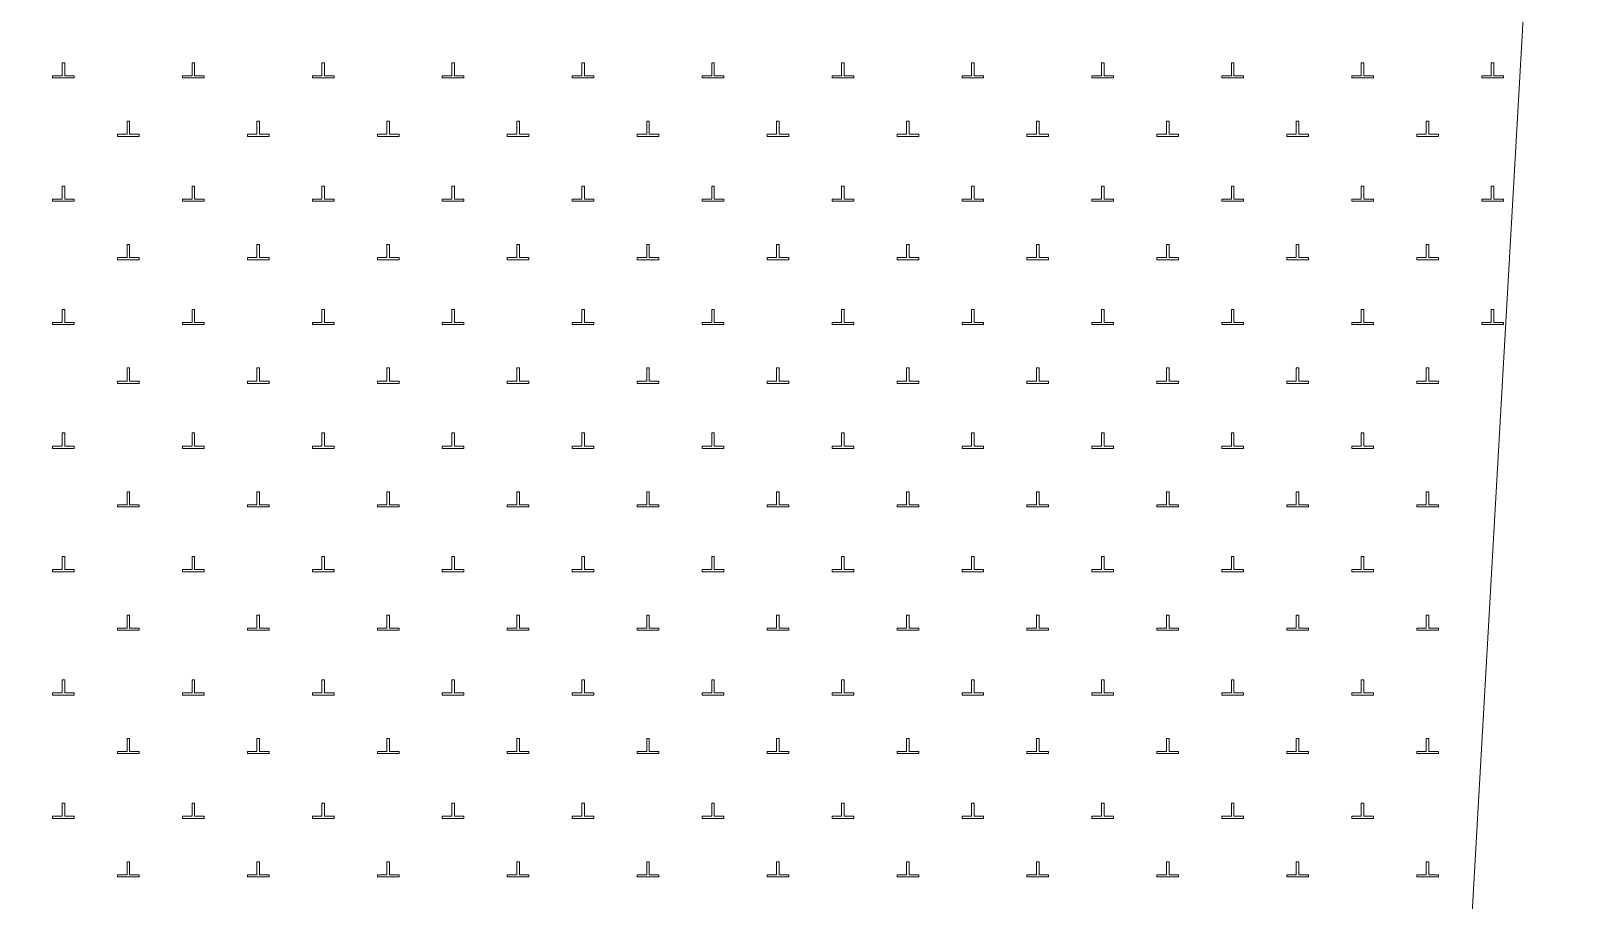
# Model space of a CAD drawing. Header units: metres. Extents: x 550890 to 551618, y 1839259 to 1840146.
# Drawn here: x 551505.14 to 551540.82, y 1839904.07 to 1839924.16 of the extents above; entities that cross this region are included whole.
import ezdxf

# ---------------------------------------------------------------- set-up
doc = ezdxf.new("R2010")
doc.units = ezdxf.units.M
doc.header["$LTSCALE"] = 0.8
doc.layers.add('19', color=7, linetype='Continuous', lineweight=13)
doc.layers.add('23', color=7, linetype='Continuous', lineweight=13)

msp = doc.modelspace()

# ---------------------------------------------------------------- linework, layer by layer
at = {"layer": '19'}
for points in [[(551505.64, 1839923.07), (551506.14, 1839923.07), (551506.14, 1839923.12), (551505.92, 1839923.12), (551505.92, 1839923.42), (551505.86, 1839923.42), (551505.86, 1839923.12), (551505.64, 1839923.12)], [(551508.64, 1839923.07), (551509.14, 1839923.07), (551509.14, 1839923.12), (551508.92, 1839923.12), (551508.92, 1839923.42), (551508.86, 1839923.42), (551508.86, 1839923.12), (551508.64, 1839923.12)], [(551511.64, 1839923.07), (551512.14, 1839923.07), (551512.14, 1839923.12), (551511.92, 1839923.12), (551511.92, 1839923.42), (551511.86, 1839923.42), (551511.86, 1839923.12), (551511.64, 1839923.12)], [(551514.64, 1839923.07), (551515.14, 1839923.07), (551515.14, 1839923.12), (551514.92, 1839923.12), (551514.92, 1839923.42), (551514.86, 1839923.42), (551514.86, 1839923.12), (551514.64, 1839923.12)], [(551517.64, 1839923.07), (551518.14, 1839923.07), (551518.14, 1839923.12), (551517.92, 1839923.12), (551517.92, 1839923.42), (551517.86, 1839923.42), (551517.86, 1839923.12), (551517.64, 1839923.12)], [(551520.64, 1839923.07), (551521.14, 1839923.07), (551521.14, 1839923.12), (551520.92, 1839923.12), (551520.92, 1839923.42), (551520.86, 1839923.42), (551520.86, 1839923.12), (551520.64, 1839923.12)], [(551523.64, 1839923.07), (551524.14, 1839923.07), (551524.14, 1839923.12), (551523.92, 1839923.12), (551523.92, 1839923.42), (551523.86, 1839923.42), (551523.86, 1839923.12), (551523.64, 1839923.12)], [(551526.64, 1839923.07), (551527.14, 1839923.07), (551527.14, 1839923.12), (551526.92, 1839923.12), (551526.92, 1839923.42), (551526.86, 1839923.42), (551526.86, 1839923.12), (551526.64, 1839923.12)], [(551529.64, 1839923.07), (551530.14, 1839923.07), (551530.14, 1839923.12), (551529.92, 1839923.12), (551529.92, 1839923.42), (551529.86, 1839923.42), (551529.86, 1839923.12), (551529.64, 1839923.12)], [(551532.64, 1839923.07), (551533.14, 1839923.07), (551533.14, 1839923.12), (551532.92, 1839923.12), (551532.92, 1839923.42), (551532.86, 1839923.42), (551532.86, 1839923.12), (551532.64, 1839923.12)], [(551535.64, 1839923.07), (551536.14, 1839923.07), (551536.14, 1839923.12), (551535.92, 1839923.12), (551535.92, 1839923.42), (551535.86, 1839923.42), (551535.86, 1839923.12), (551535.64, 1839923.12)], [(551538.64, 1839923.07), (551539.14, 1839923.07), (551539.14, 1839923.12), (551538.92, 1839923.12), (551538.92, 1839923.42), (551538.86, 1839923.42), (551538.86, 1839923.12), (551538.64, 1839923.12)], [(551507.14, 1839921.72), (551507.64, 1839921.72), (551507.64, 1839921.77), (551507.42, 1839921.77), (551507.42, 1839922.07), (551507.36, 1839922.07), (551507.36, 1839921.77), (551507.14, 1839921.77)], [(551510.14, 1839921.72), (551510.64, 1839921.72), (551510.64, 1839921.77), (551510.42, 1839921.77), (551510.42, 1839922.07), (551510.36, 1839922.07), (551510.36, 1839921.77), (551510.14, 1839921.77)], [(551513.14, 1839921.72), (551513.64, 1839921.72), (551513.64, 1839921.77), (551513.42, 1839921.77), (551513.42, 1839922.07), (551513.36, 1839922.07), (551513.36, 1839921.77), (551513.14, 1839921.77)], [(551516.14, 1839921.72), (551516.64, 1839921.72), (551516.64, 1839921.77), (551516.42, 1839921.77), (551516.42, 1839922.07), (551516.36, 1839922.07), (551516.36, 1839921.77), (551516.14, 1839921.77)], [(551519.14, 1839921.72), (551519.64, 1839921.72), (551519.64, 1839921.77), (551519.42, 1839921.77), (551519.42, 1839922.07), (551519.36, 1839922.07), (551519.36, 1839921.77), (551519.14, 1839921.77)], [(551522.14, 1839921.72), (551522.64, 1839921.72), (551522.64, 1839921.77), (551522.42, 1839921.77), (551522.42, 1839922.07), (551522.36, 1839922.07), (551522.36, 1839921.77), (551522.14, 1839921.77)], [(551525.14, 1839921.72), (551525.64, 1839921.72), (551525.64, 1839921.77), (551525.42, 1839921.77), (551525.42, 1839922.07), (551525.36, 1839922.07), (551525.36, 1839921.77), (551525.14, 1839921.77)], [(551528.14, 1839921.72), (551528.64, 1839921.72), (551528.64, 1839921.77), (551528.42, 1839921.77), (551528.42, 1839922.07), (551528.36, 1839922.07), (551528.36, 1839921.77), (551528.14, 1839921.77)], [(551531.14, 1839921.72), (551531.64, 1839921.72), (551531.64, 1839921.77), (551531.42, 1839921.77), (551531.42, 1839922.07), (551531.36, 1839922.07), (551531.36, 1839921.77), (551531.14, 1839921.77)], [(551534.14, 1839921.72), (551534.64, 1839921.72), (551534.64, 1839921.77), (551534.42, 1839921.77), (551534.42, 1839922.07), (551534.36, 1839922.07), (551534.36, 1839921.77), (551534.14, 1839921.77)], [(551537.14, 1839921.72), (551537.64, 1839921.72), (551537.64, 1839921.77), (551537.42, 1839921.77), (551537.42, 1839922.07), (551537.36, 1839922.07), (551537.36, 1839921.77), (551537.14, 1839921.77)], [(551505.64, 1839920.22), (551506.14, 1839920.22), (551506.14, 1839920.27), (551505.92, 1839920.27), (551505.92, 1839920.57), (551505.86, 1839920.57), (551505.86, 1839920.27), (551505.64, 1839920.27)], [(551508.64, 1839920.22), (551509.14, 1839920.22), (551509.14, 1839920.27), (551508.92, 1839920.27), (551508.92, 1839920.57), (551508.86, 1839920.57), (551508.86, 1839920.27), (551508.64, 1839920.27)], [(551511.64, 1839920.22), (551512.14, 1839920.22), (551512.14, 1839920.27), (551511.92, 1839920.27), (551511.92, 1839920.57), (551511.86, 1839920.57), (551511.86, 1839920.27), (551511.64, 1839920.27)], [(551514.64, 1839920.22), (551515.14, 1839920.22), (551515.14, 1839920.27), (551514.92, 1839920.27), (551514.92, 1839920.57), (551514.86, 1839920.57), (551514.86, 1839920.27), (551514.64, 1839920.27)], [(551517.64, 1839920.22), (551518.14, 1839920.22), (551518.14, 1839920.27), (551517.92, 1839920.27), (551517.92, 1839920.57), (551517.86, 1839920.57), (551517.86, 1839920.27), (551517.64, 1839920.27)], [(551520.64, 1839920.22), (551521.14, 1839920.22), (551521.14, 1839920.27), (551520.92, 1839920.27), (551520.92, 1839920.57), (551520.86, 1839920.57), (551520.86, 1839920.27), (551520.64, 1839920.27)], [(551523.64, 1839920.22), (551524.14, 1839920.22), (551524.14, 1839920.27), (551523.92, 1839920.27), (551523.92, 1839920.57), (551523.86, 1839920.57), (551523.86, 1839920.27), (551523.64, 1839920.27)], [(551526.64, 1839920.22), (551527.14, 1839920.22), (551527.14, 1839920.27), (551526.92, 1839920.27), (551526.92, 1839920.57), (551526.86, 1839920.57), (551526.86, 1839920.27), (551526.64, 1839920.27)], [(551529.64, 1839920.22), (551530.14, 1839920.22), (551530.14, 1839920.27), (551529.92, 1839920.27), (551529.92, 1839920.57), (551529.86, 1839920.57), (551529.86, 1839920.27), (551529.64, 1839920.27)], [(551532.64, 1839920.22), (551533.14, 1839920.22), (551533.14, 1839920.27), (551532.92, 1839920.27), (551532.92, 1839920.57), (551532.86, 1839920.57), (551532.86, 1839920.27), (551532.64, 1839920.27)], [(551535.64, 1839920.22), (551536.14, 1839920.22), (551536.14, 1839920.27), (551535.92, 1839920.27), (551535.92, 1839920.57), (551535.86, 1839920.57), (551535.86, 1839920.27), (551535.64, 1839920.27)], [(551538.64, 1839920.22), (551539.14, 1839920.22), (551539.14, 1839920.27), (551538.92, 1839920.27), (551538.92, 1839920.57), (551538.86, 1839920.57), (551538.86, 1839920.27), (551538.64, 1839920.27)], [(551507.14, 1839918.87), (551507.64, 1839918.87), (551507.64, 1839918.92), (551507.42, 1839918.92), (551507.42, 1839919.22), (551507.36, 1839919.22), (551507.36, 1839918.92), (551507.14, 1839918.92)], [(551510.14, 1839918.87), (551510.64, 1839918.87), (551510.64, 1839918.92), (551510.42, 1839918.92), (551510.42, 1839919.22), (551510.36, 1839919.22), (551510.36, 1839918.92), (551510.14, 1839918.92)], [(551513.14, 1839918.87), (551513.64, 1839918.87), (551513.64, 1839918.92), (551513.42, 1839918.92), (551513.42, 1839919.22), (551513.36, 1839919.22), (551513.36, 1839918.92), (551513.14, 1839918.92)], [(551516.14, 1839918.87), (551516.64, 1839918.87), (551516.64, 1839918.92), (551516.42, 1839918.92), (551516.42, 1839919.22), (551516.36, 1839919.22), (551516.36, 1839918.92), (551516.14, 1839918.92)], [(551519.14, 1839918.87), (551519.64, 1839918.87), (551519.64, 1839918.92), (551519.42, 1839918.92), (551519.42, 1839919.22), (551519.36, 1839919.22), (551519.36, 1839918.92), (551519.14, 1839918.92)], [(551522.14, 1839918.87), (551522.64, 1839918.87), (551522.64, 1839918.92), (551522.42, 1839918.92), (551522.42, 1839919.22), (551522.36, 1839919.22), (551522.36, 1839918.92), (551522.14, 1839918.92)], [(551525.14, 1839918.87), (551525.64, 1839918.87), (551525.64, 1839918.92), (551525.42, 1839918.92), (551525.42, 1839919.22), (551525.36, 1839919.22), (551525.36, 1839918.92), (551525.14, 1839918.92)], [(551528.14, 1839918.87), (551528.64, 1839918.87), (551528.64, 1839918.92), (551528.42, 1839918.92), (551528.42, 1839919.22), (551528.36, 1839919.22), (551528.36, 1839918.92), (551528.14, 1839918.92)], [(551531.14, 1839918.87), (551531.64, 1839918.87), (551531.64, 1839918.92), (551531.42, 1839918.92), (551531.42, 1839919.22), (551531.36, 1839919.22), (551531.36, 1839918.92), (551531.14, 1839918.92)], [(551534.14, 1839918.87), (551534.64, 1839918.87), (551534.64, 1839918.92), (551534.42, 1839918.92), (551534.42, 1839919.22), (551534.36, 1839919.22), (551534.36, 1839918.92), (551534.14, 1839918.92)], [(551537.14, 1839918.87), (551537.64, 1839918.87), (551537.64, 1839918.92), (551537.42, 1839918.92), (551537.42, 1839919.22), (551537.36, 1839919.22), (551537.36, 1839918.92), (551537.14, 1839918.92)], [(551505.64, 1839917.37), (551506.14, 1839917.37), (551506.14, 1839917.42), (551505.92, 1839917.42), (551505.92, 1839917.72), (551505.86, 1839917.72), (551505.86, 1839917.42), (551505.64, 1839917.42)], [(551508.64, 1839917.37), (551509.14, 1839917.37), (551509.14, 1839917.42), (551508.92, 1839917.42), (551508.92, 1839917.72), (551508.86, 1839917.72), (551508.86, 1839917.42), (551508.64, 1839917.42)], [(551511.64, 1839917.37), (551512.14, 1839917.37), (551512.14, 1839917.42), (551511.92, 1839917.42), (551511.92, 1839917.72), (551511.86, 1839917.72), (551511.86, 1839917.42), (551511.64, 1839917.42)], [(551514.64, 1839917.37), (551515.14, 1839917.37), (551515.14, 1839917.42), (551514.92, 1839917.42), (551514.92, 1839917.72), (551514.86, 1839917.72), (551514.86, 1839917.42), (551514.64, 1839917.42)], [(551517.64, 1839917.37), (551518.14, 1839917.37), (551518.14, 1839917.42), (551517.92, 1839917.42), (551517.92, 1839917.72), (551517.86, 1839917.72), (551517.86, 1839917.42), (551517.64, 1839917.42)], [(551520.64, 1839917.37), (551521.14, 1839917.37), (551521.14, 1839917.42), (551520.92, 1839917.42), (551520.92, 1839917.72), (551520.86, 1839917.72), (551520.86, 1839917.42), (551520.64, 1839917.42)], [(551523.64, 1839917.37), (551524.14, 1839917.37), (551524.14, 1839917.42), (551523.92, 1839917.42), (551523.92, 1839917.72), (551523.86, 1839917.72), (551523.86, 1839917.42), (551523.64, 1839917.42)], [(551526.64, 1839917.37), (551527.14, 1839917.37), (551527.14, 1839917.42), (551526.92, 1839917.42), (551526.92, 1839917.72), (551526.86, 1839917.72), (551526.86, 1839917.42), (551526.64, 1839917.42)], [(551529.64, 1839917.37), (551530.14, 1839917.37), (551530.14, 1839917.42), (551529.92, 1839917.42), (551529.92, 1839917.72), (551529.86, 1839917.72), (551529.86, 1839917.42), (551529.64, 1839917.42)], [(551532.64, 1839917.37), (551533.14, 1839917.37), (551533.14, 1839917.42), (551532.92, 1839917.42), (551532.92, 1839917.72), (551532.86, 1839917.72), (551532.86, 1839917.42), (551532.64, 1839917.42)], [(551535.64, 1839917.37), (551536.14, 1839917.37), (551536.14, 1839917.42), (551535.92, 1839917.42), (551535.92, 1839917.72), (551535.86, 1839917.72), (551535.86, 1839917.42), (551535.64, 1839917.42)], [(551538.64, 1839917.37), (551539.14, 1839917.37), (551539.14, 1839917.42), (551538.92, 1839917.42), (551538.92, 1839917.72), (551538.86, 1839917.72), (551538.86, 1839917.42), (551538.64, 1839917.42)], [(551507.14, 1839916.01), (551507.64, 1839916.01), (551507.64, 1839916.06), (551507.42, 1839916.06), (551507.42, 1839916.37), (551507.36, 1839916.37), (551507.36, 1839916.06), (551507.14, 1839916.06)], [(551510.14, 1839916.01), (551510.64, 1839916.01), (551510.64, 1839916.06), (551510.42, 1839916.06), (551510.42, 1839916.37), (551510.36, 1839916.37), (551510.36, 1839916.06), (551510.14, 1839916.06)], [(551513.14, 1839916.01), (551513.64, 1839916.01), (551513.64, 1839916.06), (551513.42, 1839916.06), (551513.42, 1839916.37), (551513.36, 1839916.37), (551513.36, 1839916.06), (551513.14, 1839916.06)], [(551516.14, 1839916.01), (551516.64, 1839916.01), (551516.64, 1839916.06), (551516.42, 1839916.06), (551516.42, 1839916.37), (551516.36, 1839916.37), (551516.36, 1839916.06), (551516.14, 1839916.06)], [(551519.14, 1839916.01), (551519.64, 1839916.01), (551519.64, 1839916.06), (551519.42, 1839916.06), (551519.42, 1839916.37), (551519.36, 1839916.37), (551519.36, 1839916.06), (551519.14, 1839916.06)], [(551522.14, 1839916.01), (551522.64, 1839916.01), (551522.64, 1839916.06), (551522.42, 1839916.06), (551522.42, 1839916.37), (551522.36, 1839916.37), (551522.36, 1839916.06), (551522.14, 1839916.06)], [(551525.14, 1839916.01), (551525.64, 1839916.01), (551525.64, 1839916.06), (551525.42, 1839916.06), (551525.42, 1839916.37), (551525.36, 1839916.37), (551525.36, 1839916.06), (551525.14, 1839916.06)], [(551528.14, 1839916.01), (551528.64, 1839916.01), (551528.64, 1839916.06), (551528.42, 1839916.06), (551528.42, 1839916.37), (551528.36, 1839916.37), (551528.36, 1839916.06), (551528.14, 1839916.06)], [(551531.14, 1839916.01), (551531.64, 1839916.01), (551531.64, 1839916.06), (551531.42, 1839916.06), (551531.42, 1839916.37), (551531.36, 1839916.37), (551531.36, 1839916.06), (551531.14, 1839916.06)], [(551534.14, 1839916.01), (551534.64, 1839916.01), (551534.64, 1839916.06), (551534.42, 1839916.06), (551534.42, 1839916.37), (551534.36, 1839916.37), (551534.36, 1839916.06), (551534.14, 1839916.06)], [(551537.14, 1839916.01), (551537.64, 1839916.01), (551537.64, 1839916.06), (551537.42, 1839916.06), (551537.42, 1839916.37), (551537.36, 1839916.37), (551537.36, 1839916.06), (551537.14, 1839916.06)], [(551505.64, 1839914.51), (551506.14, 1839914.51), (551506.14, 1839914.56), (551505.92, 1839914.56), (551505.92, 1839914.87), (551505.86, 1839914.87), (551505.86, 1839914.56), (551505.64, 1839914.56)], [(551508.64, 1839914.51), (551509.14, 1839914.51), (551509.14, 1839914.56), (551508.92, 1839914.56), (551508.92, 1839914.87), (551508.86, 1839914.87), (551508.86, 1839914.56), (551508.64, 1839914.56)], [(551511.64, 1839914.51), (551512.14, 1839914.51), (551512.14, 1839914.56), (551511.92, 1839914.56), (551511.92, 1839914.87), (551511.86, 1839914.87), (551511.86, 1839914.56), (551511.64, 1839914.56)], [(551514.64, 1839914.51), (551515.14, 1839914.51), (551515.14, 1839914.56), (551514.92, 1839914.56), (551514.92, 1839914.87), (551514.86, 1839914.87), (551514.86, 1839914.56), (551514.64, 1839914.56)], [(551517.64, 1839914.51), (551518.14, 1839914.51), (551518.14, 1839914.56), (551517.92, 1839914.56), (551517.92, 1839914.87), (551517.86, 1839914.87), (551517.86, 1839914.56), (551517.64, 1839914.56)], [(551520.64, 1839914.51), (551521.14, 1839914.51), (551521.14, 1839914.56), (551520.92, 1839914.56), (551520.92, 1839914.87), (551520.86, 1839914.87), (551520.86, 1839914.56), (551520.64, 1839914.56)], [(551523.64, 1839914.51), (551524.14, 1839914.51), (551524.14, 1839914.56), (551523.92, 1839914.56), (551523.92, 1839914.87), (551523.86, 1839914.87), (551523.86, 1839914.56), (551523.64, 1839914.56)], [(551526.64, 1839914.51), (551527.14, 1839914.51), (551527.14, 1839914.56), (551526.92, 1839914.56), (551526.92, 1839914.87), (551526.86, 1839914.87), (551526.86, 1839914.56), (551526.64, 1839914.56)], [(551529.64, 1839914.51), (551530.14, 1839914.51), (551530.14, 1839914.56), (551529.92, 1839914.56), (551529.92, 1839914.87), (551529.86, 1839914.87), (551529.86, 1839914.56), (551529.64, 1839914.56)], [(551532.64, 1839914.51), (551533.14, 1839914.51), (551533.14, 1839914.56), (551532.92, 1839914.56), (551532.92, 1839914.87), (551532.86, 1839914.87), (551532.86, 1839914.56), (551532.64, 1839914.56)], [(551535.64, 1839914.51), (551536.14, 1839914.51), (551536.14, 1839914.56), (551535.92, 1839914.56), (551535.92, 1839914.87), (551535.86, 1839914.87), (551535.86, 1839914.56), (551535.64, 1839914.56)], [(551507.14, 1839913.16), (551507.64, 1839913.16), (551507.64, 1839913.21), (551507.42, 1839913.21), (551507.42, 1839913.51), (551507.36, 1839913.51), (551507.36, 1839913.21), (551507.14, 1839913.21)], [(551510.14, 1839913.16), (551510.64, 1839913.16), (551510.64, 1839913.21), (551510.42, 1839913.21), (551510.42, 1839913.51), (551510.36, 1839913.51), (551510.36, 1839913.21), (551510.14, 1839913.21)], [(551513.14, 1839913.16), (551513.64, 1839913.16), (551513.64, 1839913.21), (551513.42, 1839913.21), (551513.42, 1839913.51), (551513.36, 1839913.51), (551513.36, 1839913.21), (551513.14, 1839913.21)], [(551516.14, 1839913.16), (551516.64, 1839913.16), (551516.64, 1839913.21), (551516.42, 1839913.21), (551516.42, 1839913.51), (551516.36, 1839913.51), (551516.36, 1839913.21), (551516.14, 1839913.21)], [(551519.14, 1839913.16), (551519.64, 1839913.16), (551519.64, 1839913.21), (551519.42, 1839913.21), (551519.42, 1839913.51), (551519.36, 1839913.51), (551519.36, 1839913.21), (551519.14, 1839913.21)], [(551522.14, 1839913.16), (551522.64, 1839913.16), (551522.64, 1839913.21), (551522.42, 1839913.21), (551522.42, 1839913.51), (551522.36, 1839913.51), (551522.36, 1839913.21), (551522.14, 1839913.21)], [(551525.14, 1839913.16), (551525.64, 1839913.16), (551525.64, 1839913.21), (551525.42, 1839913.21), (551525.42, 1839913.51), (551525.36, 1839913.51), (551525.36, 1839913.21), (551525.14, 1839913.21)], [(551528.14, 1839913.16), (551528.64, 1839913.16), (551528.64, 1839913.21), (551528.42, 1839913.21), (551528.42, 1839913.51), (551528.36, 1839913.51), (551528.36, 1839913.21), (551528.14, 1839913.21)], [(551531.14, 1839913.16), (551531.64, 1839913.16), (551531.64, 1839913.21), (551531.42, 1839913.21), (551531.42, 1839913.51), (551531.36, 1839913.51), (551531.36, 1839913.21), (551531.14, 1839913.21)], [(551534.14, 1839913.16), (551534.64, 1839913.16), (551534.64, 1839913.21), (551534.42, 1839913.21), (551534.42, 1839913.51), (551534.36, 1839913.51), (551534.36, 1839913.21), (551534.14, 1839913.21)], [(551537.14, 1839913.16), (551537.64, 1839913.16), (551537.64, 1839913.21), (551537.42, 1839913.21), (551537.42, 1839913.51), (551537.36, 1839913.51), (551537.36, 1839913.21), (551537.14, 1839913.21)], [(551505.64, 1839911.66), (551506.14, 1839911.66), (551506.14, 1839911.71), (551505.92, 1839911.71), (551505.92, 1839912.01), (551505.86, 1839912.01), (551505.86, 1839911.71), (551505.64, 1839911.71)], [(551508.64, 1839911.66), (551509.14, 1839911.66), (551509.14, 1839911.71), (551508.92, 1839911.71), (551508.92, 1839912.01), (551508.86, 1839912.01), (551508.86, 1839911.71), (551508.64, 1839911.71)], [(551511.64, 1839911.66), (551512.14, 1839911.66), (551512.14, 1839911.71), (551511.92, 1839911.71), (551511.92, 1839912.01), (551511.86, 1839912.01), (551511.86, 1839911.71), (551511.64, 1839911.71)], [(551514.64, 1839911.66), (551515.14, 1839911.66), (551515.14, 1839911.71), (551514.92, 1839911.71), (551514.92, 1839912.01), (551514.86, 1839912.01), (551514.86, 1839911.71), (551514.64, 1839911.71)], [(551517.64, 1839911.66), (551518.14, 1839911.66), (551518.14, 1839911.71), (551517.92, 1839911.71), (551517.92, 1839912.01), (551517.86, 1839912.01), (551517.86, 1839911.71), (551517.64, 1839911.71)], [(551520.64, 1839911.66), (551521.14, 1839911.66), (551521.14, 1839911.71), (551520.92, 1839911.71), (551520.92, 1839912.01), (551520.86, 1839912.01), (551520.86, 1839911.71), (551520.64, 1839911.71)], [(551523.64, 1839911.66), (551524.14, 1839911.66), (551524.14, 1839911.71), (551523.92, 1839911.71), (551523.92, 1839912.01), (551523.86, 1839912.01), (551523.86, 1839911.71), (551523.64, 1839911.71)], [(551526.64, 1839911.66), (551527.14, 1839911.66), (551527.14, 1839911.71), (551526.92, 1839911.71), (551526.92, 1839912.01), (551526.86, 1839912.01), (551526.86, 1839911.71), (551526.64, 1839911.71)], [(551529.64, 1839911.66), (551530.14, 1839911.66), (551530.14, 1839911.71), (551529.92, 1839911.71), (551529.92, 1839912.01), (551529.86, 1839912.01), (551529.86, 1839911.71), (551529.64, 1839911.71)], [(551532.64, 1839911.66), (551533.14, 1839911.66), (551533.14, 1839911.71), (551532.92, 1839911.71), (551532.92, 1839912.01), (551532.86, 1839912.01), (551532.86, 1839911.71), (551532.64, 1839911.71)], [(551535.64, 1839911.66), (551536.14, 1839911.66), (551536.14, 1839911.71), (551535.92, 1839911.71), (551535.92, 1839912.01), (551535.86, 1839912.01), (551535.86, 1839911.71), (551535.64, 1839911.71)], [(551507.14, 1839910.31), (551507.64, 1839910.31), (551507.64, 1839910.36), (551507.42, 1839910.36), (551507.42, 1839910.66), (551507.36, 1839910.66), (551507.36, 1839910.36), (551507.14, 1839910.36)], [(551510.14, 1839910.31), (551510.64, 1839910.31), (551510.64, 1839910.36), (551510.42, 1839910.36), (551510.42, 1839910.66), (551510.36, 1839910.66), (551510.36, 1839910.36), (551510.14, 1839910.36)], [(551513.14, 1839910.31), (551513.64, 1839910.31), (551513.64, 1839910.36), (551513.42, 1839910.36), (551513.42, 1839910.66), (551513.36, 1839910.66), (551513.36, 1839910.36), (551513.14, 1839910.36)], [(551516.14, 1839910.31), (551516.64, 1839910.31), (551516.64, 1839910.36), (551516.42, 1839910.36), (551516.42, 1839910.66), (551516.36, 1839910.66), (551516.36, 1839910.36), (551516.14, 1839910.36)], [(551519.14, 1839910.31), (551519.64, 1839910.31), (551519.64, 1839910.36), (551519.42, 1839910.36), (551519.42, 1839910.66), (551519.36, 1839910.66), (551519.36, 1839910.36), (551519.14, 1839910.36)], [(551522.14, 1839910.31), (551522.64, 1839910.31), (551522.64, 1839910.36), (551522.42, 1839910.36), (551522.42, 1839910.66), (551522.36, 1839910.66), (551522.36, 1839910.36), (551522.14, 1839910.36)], [(551525.14, 1839910.31), (551525.64, 1839910.31), (551525.64, 1839910.36), (551525.42, 1839910.36), (551525.42, 1839910.66), (551525.36, 1839910.66), (551525.36, 1839910.36), (551525.14, 1839910.36)], [(551528.14, 1839910.31), (551528.64, 1839910.31), (551528.64, 1839910.36), (551528.42, 1839910.36), (551528.42, 1839910.66), (551528.36, 1839910.66), (551528.36, 1839910.36), (551528.14, 1839910.36)], [(551531.14, 1839910.31), (551531.64, 1839910.31), (551531.64, 1839910.36), (551531.42, 1839910.36), (551531.42, 1839910.66), (551531.36, 1839910.66), (551531.36, 1839910.36), (551531.14, 1839910.36)], [(551534.14, 1839910.31), (551534.64, 1839910.31), (551534.64, 1839910.36), (551534.42, 1839910.36), (551534.42, 1839910.66), (551534.36, 1839910.66), (551534.36, 1839910.36), (551534.14, 1839910.36)], [(551537.14, 1839910.31), (551537.64, 1839910.31), (551537.64, 1839910.36), (551537.42, 1839910.36), (551537.42, 1839910.66), (551537.36, 1839910.66), (551537.36, 1839910.36), (551537.14, 1839910.36)], [(551505.64, 1839908.81), (551506.14, 1839908.81), (551506.14, 1839908.86), (551505.92, 1839908.86), (551505.92, 1839909.16), (551505.86, 1839909.16), (551505.86, 1839908.86), (551505.64, 1839908.86)], [(551508.64, 1839908.81), (551509.14, 1839908.81), (551509.14, 1839908.86), (551508.92, 1839908.86), (551508.92, 1839909.16), (551508.86, 1839909.16), (551508.86, 1839908.86), (551508.64, 1839908.86)], [(551511.64, 1839908.81), (551512.14, 1839908.81), (551512.14, 1839908.86), (551511.92, 1839908.86), (551511.92, 1839909.16), (551511.86, 1839909.16), (551511.86, 1839908.86), (551511.64, 1839908.86)], [(551514.64, 1839908.81), (551515.14, 1839908.81), (551515.14, 1839908.86), (551514.92, 1839908.86), (551514.92, 1839909.16), (551514.86, 1839909.16), (551514.86, 1839908.86), (551514.64, 1839908.86)], [(551517.64, 1839908.81), (551518.14, 1839908.81), (551518.14, 1839908.86), (551517.92, 1839908.86), (551517.92, 1839909.16), (551517.86, 1839909.16), (551517.86, 1839908.86), (551517.64, 1839908.86)], [(551520.64, 1839908.81), (551521.14, 1839908.81), (551521.14, 1839908.86), (551520.92, 1839908.86), (551520.92, 1839909.16), (551520.86, 1839909.16), (551520.86, 1839908.86), (551520.64, 1839908.86)], [(551523.64, 1839908.81), (551524.14, 1839908.81), (551524.14, 1839908.86), (551523.92, 1839908.86), (551523.92, 1839909.16), (551523.86, 1839909.16), (551523.86, 1839908.86), (551523.64, 1839908.86)], [(551526.64, 1839908.81), (551527.14, 1839908.81), (551527.14, 1839908.86), (551526.92, 1839908.86), (551526.92, 1839909.16), (551526.86, 1839909.16), (551526.86, 1839908.86), (551526.64, 1839908.86)], [(551529.64, 1839908.81), (551530.14, 1839908.81), (551530.14, 1839908.86), (551529.92, 1839908.86), (551529.92, 1839909.16), (551529.86, 1839909.16), (551529.86, 1839908.86), (551529.64, 1839908.86)], [(551532.64, 1839908.81), (551533.14, 1839908.81), (551533.14, 1839908.86), (551532.92, 1839908.86), (551532.92, 1839909.16), (551532.86, 1839909.16), (551532.86, 1839908.86), (551532.64, 1839908.86)], [(551535.64, 1839908.81), (551536.14, 1839908.81), (551536.14, 1839908.86), (551535.92, 1839908.86), (551535.92, 1839909.16), (551535.86, 1839909.16), (551535.86, 1839908.86), (551535.64, 1839908.86)], [(551507.14, 1839907.46), (551507.64, 1839907.46), (551507.64, 1839907.51), (551507.42, 1839907.51), (551507.42, 1839907.81), (551507.36, 1839907.81), (551507.36, 1839907.51), (551507.14, 1839907.51)], [(551510.14, 1839907.46), (551510.64, 1839907.46), (551510.64, 1839907.51), (551510.42, 1839907.51), (551510.42, 1839907.81), (551510.36, 1839907.81), (551510.36, 1839907.51), (551510.14, 1839907.51)], [(551513.14, 1839907.46), (551513.64, 1839907.46), (551513.64, 1839907.51), (551513.42, 1839907.51), (551513.42, 1839907.81), (551513.36, 1839907.81), (551513.36, 1839907.51), (551513.14, 1839907.51)], [(551516.14, 1839907.46), (551516.64, 1839907.46), (551516.64, 1839907.51), (551516.42, 1839907.51), (551516.42, 1839907.81), (551516.36, 1839907.81), (551516.36, 1839907.51), (551516.14, 1839907.51)], [(551519.14, 1839907.46), (551519.64, 1839907.46), (551519.64, 1839907.51), (551519.42, 1839907.51), (551519.42, 1839907.81), (551519.36, 1839907.81), (551519.36, 1839907.51), (551519.14, 1839907.51)], [(551522.14, 1839907.46), (551522.64, 1839907.46), (551522.64, 1839907.51), (551522.42, 1839907.51), (551522.42, 1839907.81), (551522.36, 1839907.81), (551522.36, 1839907.51), (551522.14, 1839907.51)], [(551525.14, 1839907.46), (551525.64, 1839907.46), (551525.64, 1839907.51), (551525.42, 1839907.51), (551525.42, 1839907.81), (551525.36, 1839907.81), (551525.36, 1839907.51), (551525.14, 1839907.51)], [(551528.14, 1839907.46), (551528.64, 1839907.46), (551528.64, 1839907.51), (551528.42, 1839907.51), (551528.42, 1839907.81), (551528.36, 1839907.81), (551528.36, 1839907.51), (551528.14, 1839907.51)], [(551531.14, 1839907.46), (551531.64, 1839907.46), (551531.64, 1839907.51), (551531.42, 1839907.51), (551531.42, 1839907.81), (551531.36, 1839907.81), (551531.36, 1839907.51), (551531.14, 1839907.51)], [(551534.14, 1839907.46), (551534.64, 1839907.46), (551534.64, 1839907.51), (551534.42, 1839907.51), (551534.42, 1839907.81), (551534.36, 1839907.81), (551534.36, 1839907.51), (551534.14, 1839907.51)], [(551537.14, 1839907.46), (551537.64, 1839907.46), (551537.64, 1839907.51), (551537.42, 1839907.51), (551537.42, 1839907.81), (551537.36, 1839907.81), (551537.36, 1839907.51), (551537.14, 1839907.51)], [(551505.64, 1839905.96), (551506.14, 1839905.96), (551506.14, 1839906.01), (551505.92, 1839906.01), (551505.92, 1839906.31), (551505.86, 1839906.31), (551505.86, 1839906.01), (551505.64, 1839906.01)], [(551508.64, 1839905.96), (551509.14, 1839905.96), (551509.14, 1839906.01), (551508.92, 1839906.01), (551508.92, 1839906.31), (551508.86, 1839906.31), (551508.86, 1839906.01), (551508.64, 1839906.01)], [(551511.64, 1839905.96), (551512.14, 1839905.96), (551512.14, 1839906.01), (551511.92, 1839906.01), (551511.92, 1839906.31), (551511.86, 1839906.31), (551511.86, 1839906.01), (551511.64, 1839906.01)], [(551514.64, 1839905.96), (551515.14, 1839905.96), (551515.14, 1839906.01), (551514.92, 1839906.01), (551514.92, 1839906.31), (551514.86, 1839906.31), (551514.86, 1839906.01), (551514.64, 1839906.01)], [(551517.64, 1839905.96), (551518.14, 1839905.96), (551518.14, 1839906.01), (551517.92, 1839906.01), (551517.92, 1839906.31), (551517.86, 1839906.31), (551517.86, 1839906.01), (551517.64, 1839906.01)], [(551520.64, 1839905.96), (551521.14, 1839905.96), (551521.14, 1839906.01), (551520.92, 1839906.01), (551520.92, 1839906.31), (551520.86, 1839906.31), (551520.86, 1839906.01), (551520.64, 1839906.01)], [(551523.64, 1839905.96), (551524.14, 1839905.96), (551524.14, 1839906.01), (551523.92, 1839906.01), (551523.92, 1839906.31), (551523.86, 1839906.31), (551523.86, 1839906.01), (551523.64, 1839906.01)], [(551526.64, 1839905.96), (551527.14, 1839905.96), (551527.14, 1839906.01), (551526.92, 1839906.01), (551526.92, 1839906.31), (551526.86, 1839906.31), (551526.86, 1839906.01), (551526.64, 1839906.01)], [(551529.64, 1839905.96), (551530.14, 1839905.96), (551530.14, 1839906.01), (551529.92, 1839906.01), (551529.92, 1839906.31), (551529.86, 1839906.31), (551529.86, 1839906.01), (551529.64, 1839906.01)], [(551532.64, 1839905.96), (551533.14, 1839905.96), (551533.14, 1839906.01), (551532.92, 1839906.01), (551532.92, 1839906.31), (551532.86, 1839906.31), (551532.86, 1839906.01), (551532.64, 1839906.01)], [(551535.64, 1839905.96), (551536.14, 1839905.96), (551536.14, 1839906.01), (551535.92, 1839906.01), (551535.92, 1839906.31), (551535.86, 1839906.31), (551535.86, 1839906.01), (551535.64, 1839906.01)], [(551507.14, 1839904.61), (551507.64, 1839904.61), (551507.64, 1839904.66), (551507.42, 1839904.66), (551507.42, 1839904.96), (551507.36, 1839904.96), (551507.36, 1839904.66), (551507.14, 1839904.66)], [(551510.14, 1839904.61), (551510.64, 1839904.61), (551510.64, 1839904.66), (551510.42, 1839904.66), (551510.42, 1839904.96), (551510.36, 1839904.96), (551510.36, 1839904.66), (551510.14, 1839904.66)], [(551513.14, 1839904.61), (551513.64, 1839904.61), (551513.64, 1839904.66), (551513.42, 1839904.66), (551513.42, 1839904.96), (551513.36, 1839904.96), (551513.36, 1839904.66), (551513.14, 1839904.66)], [(551516.14, 1839904.61), (551516.64, 1839904.61), (551516.64, 1839904.66), (551516.42, 1839904.66), (551516.42, 1839904.96), (551516.36, 1839904.96), (551516.36, 1839904.66), (551516.14, 1839904.66)], [(551519.14, 1839904.61), (551519.64, 1839904.61), (551519.64, 1839904.66), (551519.42, 1839904.66), (551519.42, 1839904.96), (551519.36, 1839904.96), (551519.36, 1839904.66), (551519.14, 1839904.66)], [(551522.14, 1839904.61), (551522.64, 1839904.61), (551522.64, 1839904.66), (551522.42, 1839904.66), (551522.42, 1839904.96), (551522.36, 1839904.96), (551522.36, 1839904.66), (551522.14, 1839904.66)], [(551525.14, 1839904.61), (551525.64, 1839904.61), (551525.64, 1839904.66), (551525.42, 1839904.66), (551525.42, 1839904.96), (551525.36, 1839904.96), (551525.36, 1839904.66), (551525.14, 1839904.66)], [(551528.14, 1839904.61), (551528.64, 1839904.61), (551528.64, 1839904.66), (551528.42, 1839904.66), (551528.42, 1839904.96), (551528.36, 1839904.96), (551528.36, 1839904.66), (551528.14, 1839904.66)], [(551531.14, 1839904.61), (551531.64, 1839904.61), (551531.64, 1839904.66), (551531.42, 1839904.66), (551531.42, 1839904.96), (551531.36, 1839904.96), (551531.36, 1839904.66), (551531.14, 1839904.66)], [(551534.14, 1839904.61), (551534.64, 1839904.61), (551534.64, 1839904.66), (551534.42, 1839904.66), (551534.42, 1839904.96), (551534.36, 1839904.96), (551534.36, 1839904.66), (551534.14, 1839904.66)], [(551537.14, 1839904.61), (551537.64, 1839904.61), (551537.64, 1839904.66), (551537.42, 1839904.66), (551537.42, 1839904.96), (551537.36, 1839904.96), (551537.36, 1839904.66), (551537.14, 1839904.66)]]:
    msp.add_lwpolyline(points, close=True, dxfattribs=at)
at = {"layer": '23'}
msp.add_lwpolyline([(551536.48, 1839869.75), (551540.82, 1839945.93), (551540.38, 1839955.25), (551538.81, 1839963.99), (551536.79, 1839970.12), (551532.43, 1839978.75), (551527.81, 1839986.2), (551521.78, 1839991.93), (551515.92, 1839996.51), (551468.78, 1840031.67), (551456.7, 1840040.77), (551447.59, 1840048.84), (551426.95, 1840066.64), (551402.18, 1840086.48), (551380.41, 1840102.63)], dxfattribs=at)

doc.saveas('drawing.dxf')
